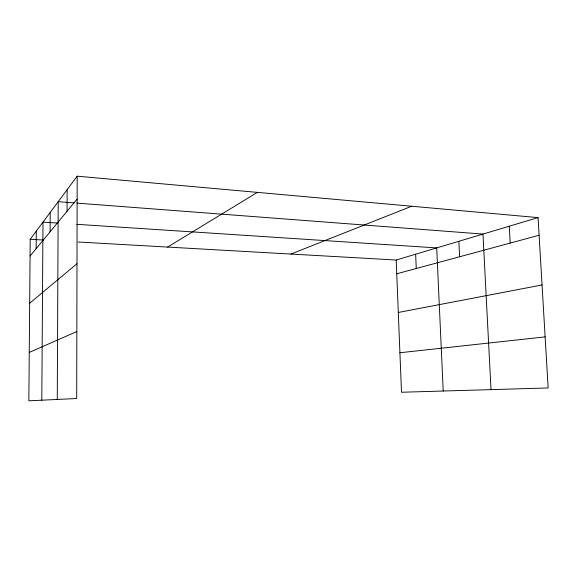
<?xml version="1.0" encoding="UTF-8"?>
<svg xmlns="http://www.w3.org/2000/svg" width="577" height="577" viewBox="0 0 577 577"><rect width="100%" height="100%" fill="white"/><g stroke="black" fill="none" stroke-linecap="round" stroke-linejoin="round"><path stroke-width="0.87" d="M77.181 176.18L76.698 398.519L28.85 400.82L30.206 239.289L77.181 176.18L538.06 217.601L548.15 387.96L401.498 392.245L396.197 260.025L538.06 217.601M57.267 399.45L58.198 201.683L74.159 202.902M67.062 211.269L67.134 189.682M50.091 231.81L50.199 212.43M36.156 248.673L36.286 231.117M41.804 400.193L42.994 222.102L57.217 223.039M30.062 256.044L77.13 199.079M29.672 303.213L76.993 263.739M167.604 247.071L257.371 192.379M29.254 352.432L76.849 331.537M290.952 254.06L411.661 206.241M396.745 273.786L539.106 235.25M398.296 312.474L542.048 284.973M399.911 352.749L545.128 336.881M30.206 239.289L43.527 240.039M78.169 242.008L396.197 260.025M76.763 224.316L436.702 247.915L443.215 391.026M76.813 203.104L482.963 234.074L491.02 389.626M509.26 226.213L510.191 243.083M458.866 241.287L459.617 256.772M415.642 254.212L416.255 268.507"/></g></svg>
